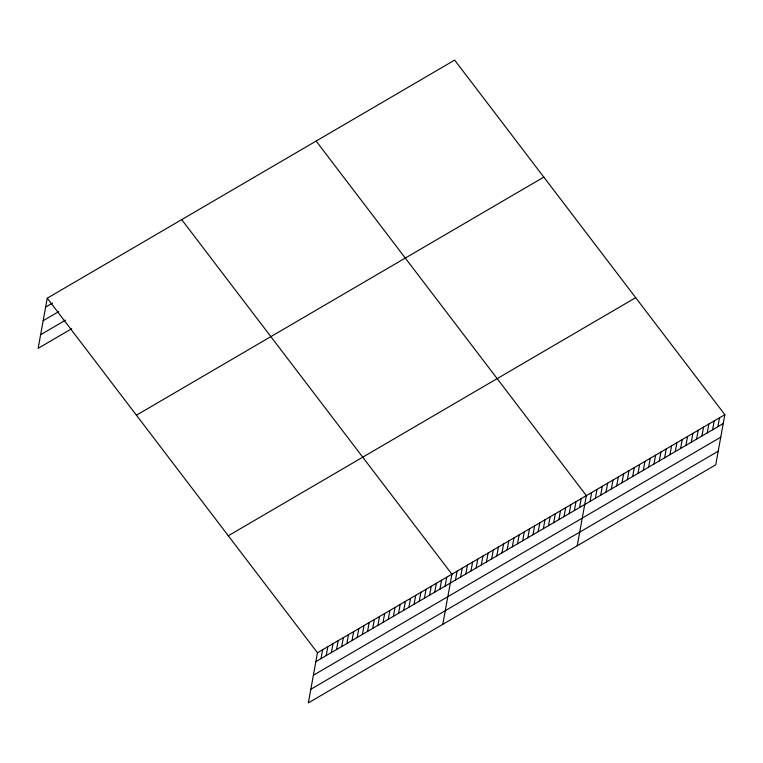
<?xml version="1.0" encoding="UTF-8"?>
<svg xmlns="http://www.w3.org/2000/svg" width="763" height="763" viewBox="0 0 763 763"><rect width="100%" height="100%" fill="white"/><g stroke="black" fill="none" stroke-linecap="round" stroke-linejoin="round"><path stroke-width="1.14" d="M47.258 298.19L317.465 652.766L308.357 702.895L715.742 464.81L724.85 414.681L454.643 60.105L47.258 298.19L38.15 348.319L71.76 328.681M321.023 658.631L322.635 649.742M326.192 655.608L327.813 646.728M331.361 652.594L332.983 643.705M336.54 649.571L338.152 640.682M341.71 646.547L343.321 637.658M346.879 643.524L348.491 634.635M352.048 640.5L353.66 631.611M357.218 637.477L358.829 628.588M362.387 634.463L364.008 625.574M367.556 631.44L369.178 622.551M372.726 628.416L374.347 619.527M377.904 625.393L379.516 616.504M383.074 622.37L384.686 613.481M388.243 619.346L389.855 610.457M393.412 616.323L395.024 607.443M398.582 613.309L400.194 604.42M403.751 610.286L405.372 601.397M408.92 607.262L410.542 598.373M414.099 604.239L415.711 595.35M419.269 601.215L420.88 592.326M424.438 598.192L426.05 589.303M429.607 595.169L431.219 586.289M434.776 592.155L436.388 583.266M439.946 589.131L441.567 580.242M445.115 586.108L446.736 577.219M442.798 624.325L451.906 574.196L181.699 219.62M455.463 580.061L457.075 571.172M460.633 577.038L462.244 568.158M465.802 574.024L467.414 565.135M470.971 571.001L472.583 562.112M476.141 567.977L477.762 559.088M481.31 564.954L482.931 556.065M486.479 561.93L488.101 553.041M491.658 558.907L493.27 550.018M496.827 555.884L498.439 547.004M501.997 552.87L503.609 543.981M507.166 549.846L508.778 540.957M512.335 546.823L513.947 537.934M517.505 543.8L519.126 534.911M522.674 540.776L524.295 531.887M527.853 537.753L529.465 528.873M533.022 534.739L534.634 525.85M538.192 531.716L539.803 522.827M543.361 528.692L544.973 519.803M548.53 525.669L550.142 516.78M553.7 522.645L555.321 513.757M558.869 519.622L560.49 510.733M564.038 516.599L565.66 507.719M569.217 513.585L570.829 504.696M574.386 510.561L575.998 501.673M579.556 507.538L581.168 498.649M577.229 545.755L586.337 495.626L316.13 141.05M590.057 501.405L591.668 492.516M595.378 498.287L596.99 489.398M600.71 495.177L602.322 486.289M606.032 492.059L607.653 483.17M611.363 488.949L612.975 480.061M616.685 485.831L618.307 476.951M622.017 482.721L623.629 473.833M627.348 479.612L628.96 470.723M632.67 476.494L634.282 467.605M638.002 473.384L639.613 464.495M643.323 470.266L644.945 461.377M648.655 467.156L650.267 458.267M653.977 464.038L655.598 455.149M659.308 460.928L660.92 452.039M664.63 457.81L666.252 448.921M669.962 454.7L671.574 445.811M675.293 451.582L676.905 442.702M680.615 448.472L682.227 439.583M685.947 445.363L687.558 436.474M691.268 442.244L692.89 433.355M696.6 439.135L698.212 430.246M701.922 436.016L703.543 427.127M707.253 432.907L708.865 424.018M712.585 429.788L714.197 420.899M717.907 426.679L719.519 417.79M45.646 307.079L52.542 303.054M43.176 320.689L58.684 311.628M40.62 334.709L65.618 320.107M136.424 415.206L543.809 177.111M228.299 535.76L635.684 297.665M317.465 652.766L724.85 414.681M315.853 661.655L723.238 423.56M313.383 675.265L720.758 437.17M310.827 689.285L718.212 451.2"/></g></svg>
